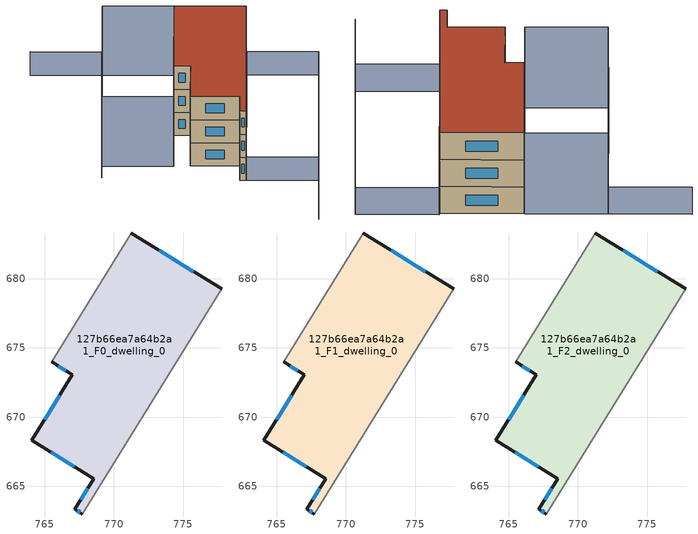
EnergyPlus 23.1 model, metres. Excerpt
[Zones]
127b66ea7a64b2a1_F0_dwelling_0
 floor ground (EU_floor_Construction): 777.78,679.26 767.73,663 767.17,663.35 768.54,665.56 764.08,668.33 767.01,673.05 765.5,673.98 771.26,683.3 z0
 wall outside (EU_wall_Construction): 765.5,673.98 767.01,673.05 764.08,668.33 768.54,665.56 767.17,663.35 767.73,663 / 777.78,679.26 771.26,683.3 z0:3
 wall adiabatic (EU_wall_Construction): 771.26,683.3 765.5,673.98 / 767.73,663 777.78,679.26 z0:3
 window (EU_Window_Construction): 766.09,671.58 764.99,669.8 / 765.97,673.69 766.54,673.34 / 775.75,680.52 773.29,682.04 / 767.34,663.24 767.56,663.11 / 768.11,664.87 767.6,664.04 / 765.47,667.47 767.15,666.43 z0.93:2.07
127b66ea7a64b2a1_F1_dwelling_0
 floor to 127b66ea7a64b2a1_F0_dwelling_0 (EU_floor_Construction): 777.78,679.26 767.73,663 767.17,663.35 768.54,665.56 764.08,668.33 767.01,673.05 765.5,673.98 771.26,683.3 z3
 wall outside (EU_wall_Construction): 765.5,673.98 767.01,673.05 764.08,668.33 768.54,665.56 767.17,663.35 767.73,663 / 777.78,679.26 771.26,683.3 z3:6
 wall adiabatic (EU_wall_Construction): 771.26,683.3 765.5,673.98 / 767.73,663 777.78,679.26 z3:6
 window (EU_Window_Construction): 766.09,671.58 764.99,669.8 / 765.97,673.69 766.54,673.34 / 775.75,680.52 773.29,682.04 / 767.34,663.24 767.56,663.11 / 768.11,664.87 767.6,664.04 / 765.47,667.47 767.15,666.43 z3.93:5.07
127b66ea7a64b2a1_F2_dwelling_0
 floor to 127b66ea7a64b2a1_F1_dwelling_0 (EU_floor_Construction): 777.78,679.26 767.73,663 767.17,663.35 768.54,665.56 764.08,668.33 767.01,673.05 765.5,673.98 771.26,683.3 z6
 wall outside (EU_wall_Construction): 765.5,673.98 767.01,673.05 764.08,668.33 768.54,665.56 767.17,663.35 767.73,663 / 777.78,679.26 771.26,683.3 z6:9
 wall adiabatic (EU_wall_Construction): 771.26,683.3 765.5,673.98 / 767.73,663 777.78,679.26 z6:9
 window (EU_Window_Construction): 766.09,671.58 764.99,669.8 / 765.97,673.69 766.54,673.34 / 775.75,680.52 773.29,682.04 / 767.34,663.24 767.56,663.11 / 768.11,664.87 767.6,664.04 / 765.47,667.47 767.15,666.43 z6.93:8.07
 roof outside (EU_roof_Construction): 768.54,665.56 767.17,663.35 767.73,663 777.78,679.26 771.26,683.3 765.5,673.98 767.01,673.05 764.08,668.33 z9
shading: 770.57,652.97 784.38,675.38 / 758.31,691.34 764.79,687.33 / 764.79,687.33 754.95,671.41 / 767.73,662.99 777.87,679.4 / 777.87,679.4 784.39,675.37 / 784.39,675.37 774.25,658.96 / 774.25,658.96 767.73,662.99 z0:3; 756.08,673.24 764.78,687.32 / 764.78,687.32 771.26,683.31 / 771.26,683.31 762.56,669.23 / 762.56,669.23 756.08,673.24 z0:9
[Building]
EU S2 Campaign: North Axis=0; Terrain=City; Solar Distribution=FullExterior
[Site:Location]
Montreal-Trudeau.Intl.AP: Latitude=45.4667; Longitude=-73.75; Time Zone=-5; Elevation=36
[SizingPeriod:WeatherFileDays]
AnnualSizingPeriod: Begin Month=1; Begin Day of Month=1; End Month=12; End Day of Month=31; Day of Week for Start Day=Monday; Use Weather File Daylight Saving Period=No; Use Weather File Rain and Snow Indicators=No
[MATERIAL]
EU_InternalMass_Material: Roughness=MediumRough; Thickness=0.1; Conductivity=1; Density=1800; Specific Heat=900; Thermal Absorptance=0.9; Solar Absorptance=0.7; Visible Absorptance=0.7
[MATERIAL:NOMASS] Roughness=MediumRough; Thermal Absorptance=0.9; Solar Absorptance=0.7; Visible Absorptance=0.7
Name | Thermal Resistance
EU_wall_NoMass; EU_floor_NoMass | 1.36485
EU_roof_NoMass | 2.55992
[WINDOWMATERIAL:SIMPLEGLAZINGSYSTEM]
EU_Window_SimpleGlazing: UFactor=3.92339; Solar Heat Gain Coefficient=0.8; Visible Transmittance=0.8
[CONSTRUCTION]
EU_wall_Construction: EU_wall_NoMass
EU_roof_Construction: EU_roof_NoMass
EU_floor_Construction: EU_floor_NoMass
EU_Window_Construction: EU_Window_SimpleGlazing
EU_InternalMass_Construction: EU_InternalMass_Material
[ZONE] Type=1; Multiplier=1; Ceiling Height=autocalculate; Floor Area=autocalculate; Part of Total Floor Area=Yes
Name | Volume
127b66ea7a64b2a1_F0_dwelling_0 | 355.737
127b66ea7a64b2a1_F1_dwelling_0; 127b66ea7a64b2a1_F2_dwelling_0 | 355.736
[INTERNALMASS] Construction=EU_InternalMass_Construction; Surface Area=118.579
Name | Zone or ZoneList
127b66ea7a64b2a1_F0_dwelling_0_EU_InternalMass | 127b66ea7a64b2a1_F0_dwelling_0
127b66ea7a64b2a1_F1_dwelling_0_EU_InternalMass | 127b66ea7a64b2a1_F1_dwelling_0
127b66ea7a64b2a1_F2_dwelling_0_EU_InternalMass | 127b66ea7a64b2a1_F2_dwelling_0
[OTHEREQUIPMENT] Fuel Type=Electricity; Design Level Calculation Method=Watts/Area; Power per Zone Floor Area=1; Fraction Latent=0; Fraction Radiant=0; Fraction Lost=0; Carbon Dioxide Generation Rate=0; EndUse Subcategory=EU_Step8_InternalGains
Name | Zone or ZoneList or Space or SpaceList | Schedule
EU_Step8_InternalGain_127b66ea7a64b2a1_F0_dwelling_0_f000 | 127b66ea7a64b2a1_F0_dwelling_0 | EU_Step8_GainSchedule_127b66ea7a64b2a1_F0_dwelling_0_f000
EU_Step8_InternalGain_127b66ea7a64b2a1_F1_dwelling_0_f000 | 127b66ea7a64b2a1_F1_dwelling_0 | EU_Step8_GainSchedule_127b66ea7a64b2a1_F1_dwelling_0_f000
EU_Step8_InternalGain_127b66ea7a64b2a1_F2_dwelling_0_f000 | 127b66ea7a64b2a1_F2_dwelling_0 | EU_Step8_GainSchedule_127b66ea7a64b2a1_F2_dwelling_0_f000
[ZONEVENTILATION:DESIGNFLOWRATE] Schedule=EU_AlwaysOn; Design Flow Rate Calculation Method=AirChanges/Hour; Air Changes per Hour=0.860309; Ventilation Type=Natural; Fan Pressure Rise=0; Fan Total Efficiency=1; Constant Term Coefficient=1; Temperature Term Coefficient=0; Velocity Term Coefficient=0; Velocity Squared Term Coefficient=0; Minimum Indoor Temperature=-100; Maximum Indoor Temperature=100; Delta Temperature=-100; Minimum Outdoor Temperature=-100; Maximum Outdoor Temperature=100; Maximum Wind Speed=40
Name | Zone or ZoneList or Space or SpaceList
EU_ConstantAir_127b66ea7a64b2a1_F0_dwelling_0 | 127b66ea7a64b2a1_F0_dwelling_0
EU_ConstantAir_127b66ea7a64b2a1_F1_dwelling_0 | 127b66ea7a64b2a1_F1_dwelling_0
EU_ConstantAir_127b66ea7a64b2a1_F2_dwelling_0 | 127b66ea7a64b2a1_F2_dwelling_0
[HVACTEMPLATE:THERMOSTAT] Constant Heating Setpoint=20; Constant Cooling Setpoint=50
EU_HeatOnly_127b66ea7a64b2a1_F0_dwelling_0; EU_HeatOnly_127b66ea7a64b2a1_F1_dwelling_0; EU_HeatOnly_127b66ea7a64b2a1_F2_dwelling_0
[HVACTEMPLATE:ZONE:IDEALLOADSAIRSYSTEM] System Availability Schedule=EU_AlwaysOn; Maximum Heating Supply Air Temperature=50; Minimum Cooling Supply Air Temperature=13; Maximum Heating Supply Air Humidity Ratio=0.0156; Minimum Cooling Supply Air Humidity Ratio=0.0077; Heating Limit=NoLimit; Cooling Limit=NoLimit; Heating Availability Schedule=EU_AlwaysOn; Cooling Availability Schedule=EU_CoolingOff; Dehumidification Control Type=ConstantSensibleHeatRatio; Cooling Sensible Heat Ratio=0.7; Dehumidification Setpoint=60; Humidification Control Type=None; Humidification Setpoint=30; Outdoor Air Method=None; Outdoor Air Flow Rate per Person=0.00944; Outdoor Air Flow Rate per Zone Floor Area=0; Outdoor Air Flow Rate per Zone=0; Demand Controlled Ventilation Type=None; Outdoor Air Economizer Type=NoEconomizer; Heat Recovery Type=None; Sensible Heat Recovery Effectiveness=0.7; Latent Heat Recovery Effectiveness=0.65
Name | Template Thermostat
127b66ea7a64b2a1_F0_dwelling_0 | EU_HeatOnly_127b66ea7a64b2a1_F0_dwelling_0
127b66ea7a64b2a1_F1_dwelling_0 | EU_HeatOnly_127b66ea7a64b2a1_F1_dwelling_0
127b66ea7a64b2a1_F2_dwelling_0 | EU_HeatOnly_127b66ea7a64b2a1_F2_dwelling_0
[SIZING:ZONE] Zone Cooling Design Supply Air Temperature Input Method=SupplyAirTemperature; Zone Cooling Design Supply Air Temperature=13; Zone Heating Design Supply Air Temperature Input Method=SupplyAirTemperature; Zone Heating Design Supply Air Temperature=50; Zone Cooling Design Supply Air Humidity Ratio=0.008; Zone Heating Design Supply Air Humidity Ratio=0.008; Cooling Design Air Flow Method=DesignDay; Cooling Design Air Flow Rate=0; Cooling Minimum Air Flow per Zone Floor Area=0.000762; Cooling Minimum Air Flow=0; Cooling Minimum Air Flow Fraction=0.2; Heating Design Air Flow Method=DesignDay; Heating Design Air Flow Rate=0; Heating Maximum Air Flow per Zone Floor Area=0.002032; Heating Maximum Air Flow=0.141576; Heating Maximum Air Flow Fraction=0.3; Account for Dedicated Outdoor Air System=No; Dedicated Outdoor Air System Control Strategy=NeutralSupplyAir; Dedicated Outdoor Air Low Setpoint Temperature for Design=autosize; Dedicated Outdoor Air High Setpoint Temperature for Design=autosize; Zone Load Sizing Method=Sensible Load Only No Latent Load; Zone Latent Cooling Design Supply Air Humidity Ratio Input Method=HumidityRatioDifference; Zone Cooling Design Supply Air Humidity Ratio Difference=0.005; Zone Latent Heating Design Supply Air Humidity Ratio Input Method=HumidityRatioDifference; Zone Humidification Design Supply Air Humidity Ratio Difference=0.005
127b66ea7a64b2a1_F0_dwelling_0; 127b66ea7a64b2a1_F1_dwelling_0; 127b66ea7a64b2a1_F2_dwelling_0
[SCHEDULE:CONSTANT]
Name | Hourly Value
EU_AlwaysOn | 1
EU_CoolingOff | 0
[SCHEDULE:FILE] Column Number=1; Rows to Skip at Top=0; Number of Hours of Data=8760; Column Separator=Comma; Interpolate to Timestep=No; Minutes per Item=60; Adjust Schedule for Daylight Savings=Yes
Name | File
EU_Step8_GainSchedule_127b66ea7a64b2a1_F0_dwelling_0_f000 | ../../schedules/127b66ea7a64b2a1/127b66ea7a64b2a1_F0_dwelling_0_f000_gain.csv
EU_Step8_GainSchedule_127b66ea7a64b2a1_F1_dwelling_0_f000 | ../../schedules/127b66ea7a64b2a1/127b66ea7a64b2a1_F1_dwelling_0_f000_gain.csv
EU_Step8_GainSchedule_127b66ea7a64b2a1_F2_dwelling_0_f000 | ../../schedules/127b66ea7a64b2a1/127b66ea7a64b2a1_F2_dwelling_0_f000_gain.csv
